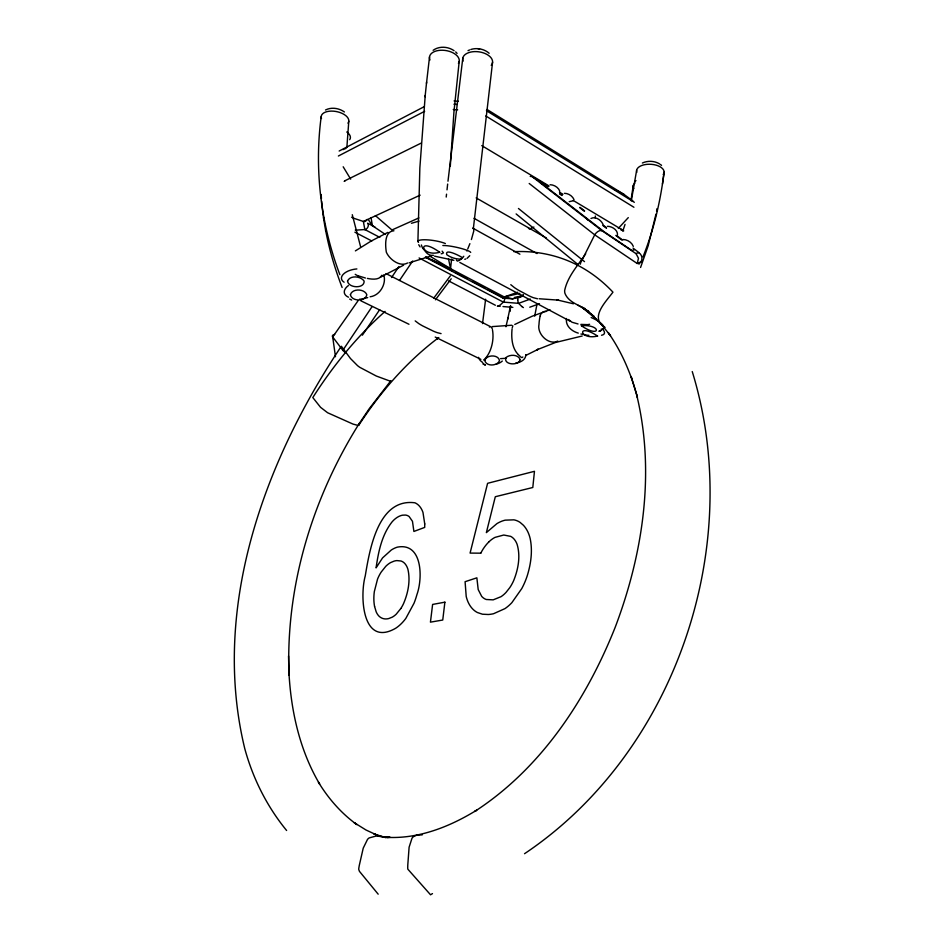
<?xml version="1.0" encoding="UTF-8"?>
<svg xmlns="http://www.w3.org/2000/svg" width="944" height="944" viewBox="0 0 944 944"><rect width="100%" height="100%" fill="white"/><g stroke="black" fill="none" stroke-linecap="round" stroke-linejoin="round"><path stroke-width="1.42" d="M595.298 218.088L595.31 216.011M617.47 235.115C618.06 229.958 611.948 226.3 607.429 226.3M417.921 241.157L419.856 167.914L425.225 95.427M346.861 147.441L348.796 121.151M566.494 318.494C565.267 325.963 571.793 331.297 578.271 333.114M450.288 166.309L453.922 112.135L459.197 61.407M426.476 83.45L429.52 56.935M321.196 116.655C314.14 169.849 320.901 224.483 339.852 274.633M425.083 96.748L426.617 82.045M473.357 228.59L492.579 62.127M512.085 328.831C511.353 335.793 511.318 347.416 518.067 354.319M446.217 197.06L446.536 194.169M447.019 189.838L447.657 184.068M523.342 296.027L512.616 298.835L504.238 296.947L450.536 268.651L451.598 259.081M447.987 181.213L462.796 58.115M510.079 311.437L510.692 306.057M621.223 230.312L621.341 229.309L573.315 200.517M485.629 299.224L482.526 323.603M642.994 256.851C653.779 229.97 660.399 201.568 664.01 172.858M662.464 184.021L664.104 172.15M636.657 170.18L631.288 200.919M633.235 185.602L631.182 199.078M656.576 211.22L657.012 208.636M512.25 327.674L512.84 325.822M537.03 303.909L534.717 316.146M510.492 305.797L507.966 317.939M655.986 214.111L648.15 245.806L640.575 267.471M507.671 319.308L508.049 317.562L505.937 326.742M540.145 316.24L539.921 317.078A25.11 16.508 71.9 0 0 539.756 317.868L539.236 321.349A38.444 25.169 72.2 0 0 539 324.382C536.829 334.058 548.877 345.669 557.774 341.055M540.204 315.992L540.44 315.308M622.757 231.233L625.046 224.401M471.398 239.552L473.77 231.056L473.664 228.955L472.72 228.094L519.896 254.219M469.888 243.658L467.752 248.945M529.195 183.478L594.708 234.844L582.118 259.989A6.868 3.162 -54.3 0 0 580.3 264.214M385.105 311.402A322.057 197.508 -69.3 0 0 312.806 397.554L320.547 407.312L327.603 412.74L352.962 424.068L357.906 425.402L359.003 424.835L358.767 423.644M381.919 275.211C379.429 280.226 372.078 279.377 367.334 278.409M359.381 423.266C312.405 497.995 285.383 586.543 289.053 675.161L288.534 655.986M594.708 234.844L637.224 263.518L638.474 258.29L636.091 253.7L601.965 230.702L532.711 177.047A6.584 5.298 -54.2 0 0 530.221 176.41M358.826 425.166C380.172 392.397 406.156 362.319 437.367 338.577L436.718 339.073L438.818 337.527M372.066 306.647L342.837 350.307L332.701 336.973L357.941 300.9M391.548 277.536L398.852 266.621M358.838 424.151L369.21 408.74L390.828 380.786M400.834 608.491L396.244 614.155A22.562 13.499 -70.7 0 1 392.173 617.199L388.751 618.556A26.208 15.659 -70.6 0 1 379.394 616.526A25.488 15.234 -70.7 0 1 376.149 611.747L374.579 606.437M340.642 347.262C263.671 462.867 211.126 608.691 244.59 747.908L244.803 748.757C252.945 778.54 267.022 806.589 286.61 830.496M362.378 335.179L379.7 309.644M399.501 280.451L412.693 260.992M469.734 255.706L467.091 258.337M433.603 298.328L450.323 275.896M435.432 299.803L451.232 278.775M517.678 292.262L504.238 296.947L503.223 298.186L425.343 257.228M638.911 264.178L640.787 261.936L637.224 263.518M407.596 262.975C400.008 267.353 389.388 259.376 386.344 252.213C385.199 245.287 384.385 231.304 393.931 230.796M462.525 257.806C462.289 257.228 444.258 247.422 446.783 254.703C450.701 257.523 455.622 259.116 460.448 259.116C463.221 258.019 460.837 259.152 460.106 259.895M634.828 181.791L635.949 180.575M618.32 228.389L628.291 217.616M498.007 306.021L498.054 306.021A37.229 10.49 -74.9 0 0 500.332 304.888L503.341 302.104L518.598 303.343L530.339 299.059M380.231 277.312L403.607 265.181M524.545 853.706C675.939 752.167 745.654 544.983 692.247 371.57M433.131 50.303C439.22 45.867 448.022 46.48 454.064 50.681M355.381 250.892L371.122 241.074L387.854 232.401M432.482 893.602L430.547 894.794L407.879 869.223A4.165 3.021 81.6 0 1 407.725 867.878A116.655 80.476 81.2 0 1 407.784 865.058L409.106 847.205L412.009 838.213A10.974 7.918 80.7 0 1 413.413 836.691L416.788 835.11L422.228 834.885M433.438 255.34C428.104 256.178 426.122 252.166 422.853 248.284M459.244 260.45L457.321 261.099L456.424 260.107M523.271 295.354L519.235 297.549L514.869 297.207M345.02 180.705L421.331 143.028M525.773 355.451L538.257 349.233L536.876 349.823L555.438 342.507L582.177 336.017M339.167 151.028L424.08 106.743M338.377 156.02L424.658 111.309M514.763 324.465L532.204 316.205L549.998 309.762M533.903 227.056L530.174 228.743M351.581 217.191A40.368 34.161 37.2 0 0 354.791 218.607L363.346 221.451L420.139 195.16M642.392 163.017C647.702 160.527 654.275 160.799 659.349 163.76M569.197 201.674L573.114 200.801M418.865 217.934L391.949 229.982L375.393 215.61M590.979 218.477C595.44 216.011 601.127 220.105 602.945 224.188M468.035 50.646L469.664 49.926M325.515 109.988C331.509 106.92 339.049 108.123 344.407 111.97M601.564 330.306L598.826 331.238M600.549 330.719L599.711 331.061L600.644 330.683M343.002 149.624L344.029 149.199M345.056 148.786L346.082 148.373M409.094 262.88L430.783 256.084M523.448 294.835L512.616 298.835L503.223 298.186L501.063 296.605M529.761 307.213L539.449 303.72M635.937 253.582L638.781 252.508L633.011 248.071M370.131 296.782C380.479 295.413 386.58 283.117 383.736 274.975M634.392 249.735L631.961 250.514L604.502 232.023L541.36 183.148L547.426 186.77M367.723 297.584L361.422 299.095A15.529 10.773 -39.3 0 1 359.546 299.213M411.454 223.291L419.042 221.097M470.926 49.442C477.133 47.554 484.26 48.982 489.157 53.277M464.767 259.281L465.711 259.022M441.178 253.806L442.594 253.464M504.238 296.947L519.802 293.383M379.818 237.381L364.844 229.545L357.044 230.065A39.731 29.771 -44.8 0 1 355.274 230.053M492.249 326.6L511.778 325.232M500.568 358.649L506.137 358.272M550.081 184.717C553.986 184.717 558.447 187.372 559.792 191.172M564.453 193.319C568.323 193.26 572.524 196.01 574.011 199.597M623.064 239.516C627.241 239.481 631.878 242.431 633.318 246.396M480.791 553.172L470.088 553.09L487.6 483.304L534.469 471.316L532.794 487.505L495.305 496.721L486.361 532.617L496.933 523.613A41.147 26.479 -68.9 0 1 505.193 520.156L513.914 519.837A39.424 25.382 -68.9 0 1 520.12 522.421L523.377 525.23A47.2 30.361 -69.1 0 1 526.256 528.982L527.094 530.398A42.905 27.624 -69 0 1 530.174 538.599C532.782 551.072 530.894 564.111 527.13 576.135A50.657 32.544 -69.2 0 1 521.784 588.56L511.837 602.697A41.866 26.987 -69.4 0 1 504.981 608.609L493.594 613.706A63.342 40.639 -68.8 0 1 488.331 614.497L482.455 614.214L477.381 612.514A40.439 25.984 -69.5 0 1 471.245 607.346A42.197 27.116 -69.4 0 1 469.616 604.986A40.167 25.807 -69.5 0 1 466.206 596.455L465.085 581.705L476.862 577.822L478.195 589.552L481.676 596.36A24.898 16.024 -69.5 0 0 486.29 599.499L493.169 599.853L500.981 596.702A27.223 17.535 -69.4 0 0 506.031 592.395L509.725 587.723A31.105 20.001 -69.3 0 0 513.619 580.713C518.221 569.385 520.687 556.276 517.1 544.334A27.4 17.617 -69 0 0 514.421 539.496A25.889 16.662 -69 0 0 510.68 536.369L503.766 535.024L495.045 537.372A27.057 17.358 -69 0 0 489.086 541.691M539.154 298.752L558.577 300.145L556.807 299.85L573.421 303.779M477.971 48.734L479.599 48.805M453.946 104.229L456.884 104.442M453.25 109.516L457.663 109.834M454.076 100.914L458.43 101.244M497.346 306.092L500.167 306.316M502.987 306.552L512.863 307.355M636.693 395.017C655.348 472.083 643.017 553.774 615.264 627.099C586.484 699.539 541.054 768.428 474.749 811.451L476.744 810.141C449.427 826.956 417.873 839.452 385.258 837.245L390.191 837.375L375.983 836.065L369.175 837.918A10.655 8.118 -80.4 0 0 367.511 839.405L363.228 848.149L359.275 865.471A112.855 82.624 -80.9 0 0 358.814 868.197A4.036 3.08 -79.4 0 0 358.767 869.507L359.463 871.371L378.178 894.18M379.7 836.254L388.114 837.717M537.525 298.776L533.218 297.655A80.523 52.121 69 0 1 529.1 295.873L518.551 290.233A80.818 52.439 68.9 0 1 514.445 287.625L510.787 284.687M580.831 324.394L587.38 324.63A15.741 13.641 -50.8 0 0 589.611 324.276M441.072 333.61L437.332 332.689A75.697 52.239 68.3 0 1 433.249 331.084L422.829 325.987A75.957 52.534 68.1 0 1 418.782 323.603L415.195 320.901M578.047 323.969L571.97 322.223L568.571 319.52M434.582 256.166L453.875 260.308M365.399 278.008L358.331 275.872M580.926 333.999L586.897 335.191A10.75 9.747 64.8 0 0 588.855 335.285M385.813 837.694L373.848 833.847L378.579 835.841L365.977 829.988L354.189 822.649L356.903 824.619C341.244 813.327 328.406 798.565 318.388 782.128L319.627 784.039C299.98 750.775 291.236 712.177 289.017 673.898M585.197 308.664C577.858 304.888 568.241 301.691 564.96 293.383A12.355 9.464 -45.9 0 1 564.654 290.504C567.533 276.627 577.681 265.712 585.386 254.196A7.009 5.381 -47.4 0 1 585.705 253.783M483.505 364.148L485.464 365.068L482.832 363.77M425.756 256.992L450.536 268.651L448.506 258.88M621.341 229.309L623.724 230.867M360.773 300.747L408.976 324.264M435.219 337.067L480.862 359.345M349.681 299.071L351.664 300.062M385.919 273.559L490.337 326.565M354.897 232.189L371.806 240.98M448.553 280.887L495.376 305.242M615.158 189.815L624.031 194.44L632.834 200.895M419.089 257.96L503.341 302.104M367.605 223.185L374.98 227.079M426.794 257.382L429.378 258.739M431.963 260.107L452.601 270.963M455.185 272.32L466.796 278.433M473.251 281.831L484.862 287.944M487.446 289.301L500.875 296.475M459.834 262.456L570.141 321.208M473.982 218.3L537.006 253.558M476.154 197.921L546.434 238.03M578.188 305.29L589.032 311.673L582.731 307.768L594.106 316.535L590.094 313.089L600.726 323.591L610.52 335.734L608.408 332.843C622.061 352.289 631.324 374.461 637.424 397.353L631.135 376.526L631.878 379.028M586.684 219.173L588.525 220.259M481.77 145.624L548.912 185.874M559.45 192.198L562.943 194.287M532.711 177.047L548.735 186.641M559.839 193.296L562.305 194.771M559.568 194.039L561.987 195.491M429.709 256.025L450.536 268.651M485.771 115.947L633.92 207.267M487.069 109.492L624.031 194.44M486.431 110.684L634.356 202.299M368.502 219.869L372.396 225.71L385.4 234.454M584.513 261.63L518.445 208.482M605.116 327.462C589.15 318.057 605.493 302.222 612.951 292.156A322.057 197.508 -69.3 0 0 513.855 251.659M582.141 307.39L596.136 319.096M579.994 207.326L584.607 210.866M603.051 225.038L606.508 227.705M616.88 235.67L622.639 240.106M579.781 207.727L584.43 211.303M603.015 225.604L606.508 228.283M615.795 235.434L621.612 239.906M660.222 164.339L661.555 165.365M521.879 306.588L518.598 303.343A3.339 1.18 84.7 0 1 517.843 299.909M516.132 213.934L577.752 264.332M455.692 51.92L457.073 53.383M491.505 327.273L492.249 328.819M518.339 354.637L520.817 357.033A10.325 3.151 75.6 0 0 522.846 356.962M443.491 252.909L442.122 251.128M420.08 246.915L418.711 244.72M422.9 248.366L422.936 248.437A11.824 5.947 -86.8 0 1 421.402 244.98M343.179 166.781L350.672 179.136M342.117 287.483C331.474 259.824 324.087 230.784 321.656 201.214M360.525 246.478L352.277 214.701M363.346 221.451L364.844 229.545M371.027 217.592L372.396 225.71M323.485 217.639L323.709 218.937M325.574 230.017L325.786 231.327M492.473 329.857C494.455 340.89 490.703 353.162 484.555 359.239A14.667 5.18 -82.8 0 1 483.552 360.006M332.701 336.973L335.486 356.738M321.149 194.523L321.456 198.535M463.067 61.148A15.045 8.732 7.7 0 1 479.163 51.873A15.045 8.732 7.7 0 1 491.234 65.337M442.854 245.534A15.269 2.218 12.3 0 1 459.067 247.894A15.269 2.218 12.3 0 1 470.702 252.414M429.992 59.968A15.021 8.673 8.6 0 1 444.895 50.41A15.021 8.673 8.6 0 1 458.43 63.401M418.499 242.396A15.387 3.162 8.7 0 1 426.417 239.811A15.387 3.162 8.7 0 1 445.367 243.528M633.802 188.647A13.523 6.938 3.3 0 1 634.899 183.089M602.52 329.078A14.16 5.275 22 0 1 601.529 335.262M636.834 172.304A13.771 7.186 3.1 0 1 651.537 164.339A13.771 7.186 3.1 0 1 663.195 174.534M591.156 317.526A14.207 4.307 24.6 0 1 602.768 324.96A14.207 4.307 24.6 0 1 601.104 329.22M502.314 361.045A13.346 9.145 -1 0 1 496.096 364.207M482.738 362.484A13.346 9.145 -1 0 1 478.549 357.339M525.761 354.625A13.476 8.72 3.7 0 1 515.79 363.098M321.479 118.531A13.995 7.41 10.9 0 1 335.993 111.486A13.995 7.41 10.9 0 1 347.97 123.192M344.1 282.209A14.597 7.458 -8.6 0 1 343.274 274.279A14.597 7.458 -8.6 0 1 356.879 268.934M346.778 131.983A13.735 7.151 10.7 0 1 349.705 139.665M348.478 297.195A14.278 8.059 -12.1 0 1 348.395 285.572M374.567 606.437A37.76 22.668 -70.4 0 1 374.331 591.593L377.541 579.109A25.818 15.411 -70.4 0 1 381.199 572.052L385.754 566.341A25.051 14.951 -70.4 0 1 390.686 562.553L394.167 561.102A32.733 19.564 -70.6 0 1 396.893 560.594L400.952 560.996A23.281 13.9 -70.4 0 1 404.858 563.58L405.401 564.241A25.571 15.269 -70.4 0 1 406.852 566.601A24.886 14.856 -70.4 0 1 407.95 569.456C410.534 580.879 408.068 593.068 403.513 603.688A26.326 15.729 -70.7 0 1 400.834 608.491M480.779 553.16A31.577 20.308 -69.1 0 1 489.086 541.703M540.322 315.19A11.021 7.269 71.6 0 1 546.222 311.461M467.032 250.644A11.753 2.454 -67.3 0 1 466.867 250.998M463.775 256.249A16.815 3.422 -67.2 0 1 462.584 257.712M489.393 327.061A16.426 5.935 -77 0 1 490.538 326.683M358.213 275.896A11.234 8.72 30.2 0 1 355.227 274.326M345.952 352.584A5.817 2.749 13.3 0 1 342.908 350.307M332.559 336.961A6.112 2.749 15.7 0 1 334.683 334.447M341.468 346.259A5.924 1.44 33.8 0 0 341.775 346.826L350.448 358.496L357.516 365.623A10.667 2.631 34 0 0 359.888 367.381L376.349 376.054L390.002 381.081A10.549 2.572 34.2 0 0 390.674 380.916M638.687 252.65A7.186 6.691 -47.3 0 1 640.941 262.007M594.626 234.796A7.34 3.67 -54.7 0 1 601.871 230.843M530.139 228.908A3.847 2.23 -60.8 0 1 528.404 227.752M366.366 220.377A3.634 3.092 41.6 0 1 363.346 221.58M344.182 181.401A13.782 11.623 31.1 0 1 344.973 180.941M367.027 219.48A3.717 3.292 35.5 0 1 366.803 219.987M364.844 229.663A3.575 2.785 -44.2 0 0 367.959 226.843A3.658 2.749 -45.8 0 0 367.735 223.622M504.757 298.788A3.351 1.074 -74.9 0 1 503.329 302.257M504.745 297.95A3.422 0.909 -79.1 0 1 504.627 298.835M517.678 299.814A3.422 1.345 84.3 0 1 518.409 296.971M523.413 307.591A37.087 14.184 84 0 1 521.879 306.493M424.741 523.932L424.706 527.401L413.897 531.448L412.469 521.312L409.106 516.521A20.792 12.331 -69.1 0 0 405.46 515.058L402.604 515.176A26.975 16.013 -69.3 0 0 400.586 515.707A24.32 14.42 -69.2 0 0 392.303 521.595C381.836 534.682 378.414 551.697 376.078 567.887L382.544 557.928L391.312 549.998A38.633 23.093 -70.4 0 1 397.306 547.154C422.629 542.186 422.865 578.271 416.929 594.578A50.008 29.771 -70.6 0 1 414.015 603.263L405.849 618.379A37.5 22.455 -70.7 0 1 400.905 624.055A38.633 23.116 -70.7 0 1 395.571 628.326C362.095 647.454 359.711 596.03 365.245 575.946C369.635 549.679 378.06 497.948 414.923 502.798A33.217 19.73 -69.1 0 1 419.691 506.432A33.111 19.671 -69.1 0 1 422.983 512.462L424.741 523.932M439.68 252.26C420.611 257.7 416.316 235.398 439.68 252.26M484.791 360.466C486.077 366.661 497.276 366.237 499.482 360.738C498.668 354.307 486.467 354.484 484.791 360.466M347.522 281.052C348.466 288.298 364.585 288.935 364.124 281.1C360.75 276.073 350.13 275.011 347.522 281.052M350.401 294.693C351.699 301.667 365.647 301.82 366.827 294.717C364.537 288.687 352.372 288.18 350.401 294.693M520.156 359.64C518.645 366.142 503.046 364.891 505.972 357.587C509.725 354.212 518.362 354.295 520.156 359.64M597.576 336.064C578.92 340.418 576.43 321.987 597.576 336.064M581.362 325.692C600.455 339.085 602.284 324.205 581.362 325.692M444.884 602.178L442.748 620.031L430.44 622.155L432.612 604.431L444.884 602.178"/></g></svg>
